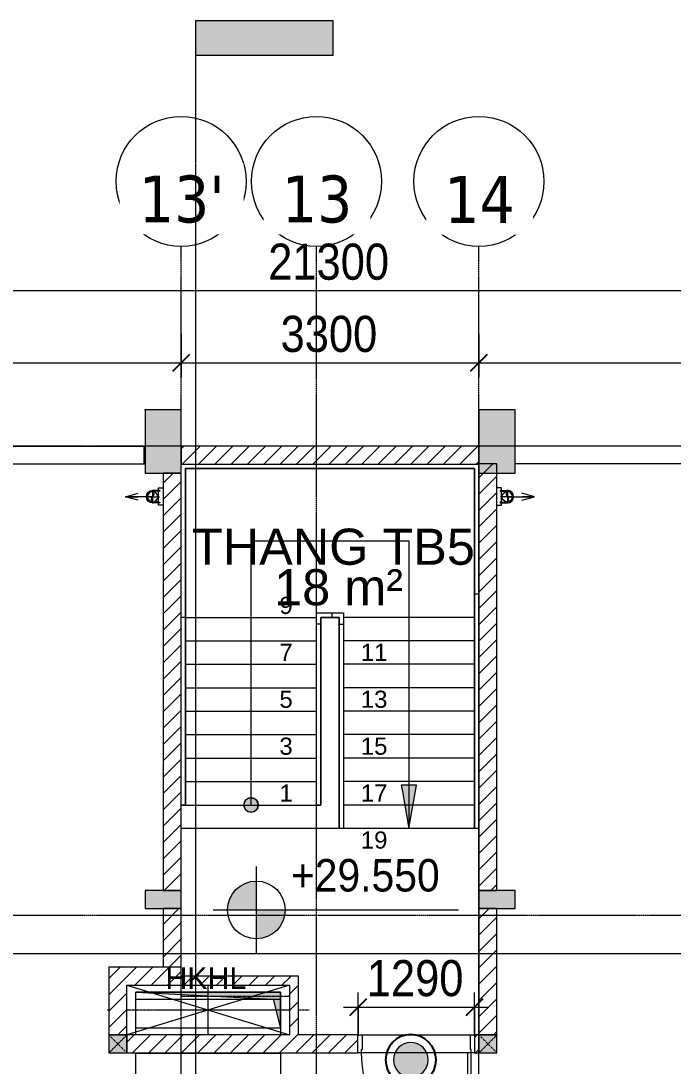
# Model space of a CAD drawing. Header units: millimetres. Extents: x 27447 to 251759, y -15958 to 82948.
# Drawn here: x 113178 to 120404, y 71366 to 82948 of the extents above; entities that cross this region are included whole.
import ezdxf

# ---------------------------------------------------------------- set-up
doc = ezdxf.new("R2010")
doc.units = ezdxf.units.MM
for name, pattern in [('Dash', [6, 3, -3]), ('Dash 1_8_', [6.35, 3.175, -3.175]), ('Dash Dot 3_16_', [7.9375, 4.7625, -1.5875, 0, -1.5875]), ('Grid Line', [22.225, 12.7, -3.175, 3.175, -3.175]), ('IMPORT-CENTER', [2000, 1250, -250, 250, -250]), ('IMPORT-CENTER _3_', [10.16, 6.35, -1.27, 1.27, -1.27])]:
    doc.linetypes.add(name, pattern=pattern)
for name, color, linetype, lineweight in [('0-1', 7, 'Continuous', 5), ('0-2', 250, 'Continuous', 9), ('A-ANNO-DIMS', 211, 'Continuous', 9), ('A-ANNO-DIMS-160', 211, 'Continuous', 9), ('A-ANNO-NOTE', 131, 'Continuous', 9), ('A-ANNO-NOTE-1', 131, 'Continuous', 25), ('A-AREA', 32, 'Dash 1_8_', 9), ('A-AREA-IDEN', 2, 'Continuous', 9), ('A-DETL-GENF-1', 1, 'Continuous', 9), ('A-DOOR-1', 1, 'Continuous', 9), ('A-DOOR-FRAM-1', 1, 'Continuous', 9), ('A-FLOR', 192, 'Continuous', 9), ('A-FLOR-1', 250, 'Continuous', 9), ('A-FLOR-HRAL', 11, 'Continuous', 9), ('A-WALL', 113, 'Continuous', 9), ('A-WALL-1', 113, 'Continuous', 18), ('A-WALL-PATT-1', 111, 'Continuous', 9), ('G-ANNO-DIMS', 111, 'Continuous', 9), ('G-ANNO-SYMB', 111, 'Continuous', 9), ('G-ANNO-SYMB-1', 111, 'Dash Dot 3_16_', 18), ('G-ANNO-TEXT-1', 7, 'Continuous', 9), ('G-IMPT', 8, 'Continuous', 9), ('G-IMPT-1', 8, 'IMPORT-CENTER', 9), ('G-IMPT-2', 8, 'IMPORT-CENTER _3_', 9), ('M-EQPM', 50, 'Continuous', 9), ('S-COLS', 52, 'Continuous', 9), ('S-COLS-1', 52, 'Continuous', 5), ('S-COLS-2', 7, 'Continuous', 18), ('S-COLS-4', 52, 'Continuous', 18), ('S-COLS-5', 52, 'Dash', 9), ('S-COLS-HDLN', 52, 'Dash', 9), ('S-GRID-1', 1, 'Grid Line', 9), ('S-GRID-IDEN', 1, 'Continuous', 9), ('S-STRS', 31, 'Continuous', 9), ('S-STRS-ANNO', 31, 'Continuous', 9)]:
    doc.layers.add(name, color=color, linetype=linetype, lineweight=lineweight)
doc.styles.add('Arial_1', font='arial_0.ttf', dxfattribs={"height": 190.496})
doc.styles.add('Arial_4', font='arial_0.ttf', dxfattribs={"width": 0.9, "height": 360})
doc.styles.add('Arial_6', font='arial_0.ttf', dxfattribs={"height": 240})
doc.styles.add('Arial_7', font='arial_0.ttf', dxfattribs={"height": 400})
doc.styles.add('Tahoma_B', font='tahomabd_0.ttf', dxfattribs={"height": 520})
doc.styles.add('UTM Avo', font='UTM Avo.ttf', dxfattribs={"width": 0.9, "height": 400})
doc.dimstyles.new('1_Dim_chi_tiet_2_5', dxfattribs={"dimscale": 304.8, "dimtxt": 399.720379, "dimasz": 0.629921, "dimexe": 0.524934, "dimexo": 0.0625, "dimgap": 0.052493, "dimtad": 1, "dimdec": 0, "dimrnd": 5, "dimzin": 0, "dimdsep": 46, "dimtxsty": 'UTM Avo', "dimblk1": 'OBLIQUE', "dimblk2": 'OBLIQUE', "dimsah": 1, "dimcen": 0.09, "dimdle": 0.524934, "dimazin": 0, "dimtfac": 1, "dimtdec": 4, "dimtix": 1, "dimtmove": 0, "dimatfit": 3, "dimfxl": 1.049869, "dimfxlon": 1, "dimtvp": 1, "dimtolj": 1, "dimtzin": 0, "dimarcsym": 2})
pattern_1 = [(45, (0, 0), (-90.50967, 90.50967), [])]

# ---------------------------------------------------------------- blocks, each defined once
blk = doc.blocks.new('NCV_TKTC_KET CAU_rvt-1-TKCS_MB TUM MÁI')
at = {"layer": 'S-COLS-1'}
for points in [[(114953, 77937), (114953, 78637), (114553, 78637), (114553, 77937)], [(118653, 77937), (118653, 78637), (118253, 78637), (118253, 77937)], [(114953, 73112), (114953, 73312), (114553, 73312), (114553, 73112)], [(118653, 73112), (118653, 73312), (118253, 73312), (118253, 73112)]]:
    blk.add_hatch(color=256, dxfattribs=at).paths.add_polyline_path(points)
at = {"layer": 'A-FLOR-1'}
for p, q in [((114553, 78237), (114543, 78237)), ((114953, 73999), (114953, 78037)), ((116703, 73999), (114953, 73999)), ((118202, 73999), (116753, 73999)), ((114152, 72462), (114152, 71512))]:
    blk.add_line(p, q, dxfattribs=at)
at = {"layer": 'S-COLS-2'}
for p, q in [((114953, 78637), (114553, 78637)), ((114553, 78637), (114553, 77937)), ((114953, 77937), (114953, 78637)), ((118653, 78637), (118253, 78637)), ((118253, 78637), (118253, 77937)), ((118653, 77937), (118653, 78637)), ((114553, 77937), (114953, 77937)), ((118253, 77937), (118653, 77937)), ((114553, 73312), (114553, 73112)), ((114953, 73312), (114553, 73312)), ((114953, 73112), (114953, 73312)), ((118253, 73312), (118253, 73112)), ((118653, 73312), (118253, 73312)), ((118653, 73112), (118653, 73312)), ((114553, 73112), (114953, 73112)), ((118253, 73112), (118653, 73112))]:
    blk.add_line(p, q, dxfattribs=at)
blk = doc.blocks.new('Top Rail Type - Top Rail_Internal_-947906-TKCS_MB TUM MÁI')
at = {"layer": 'A-FLOR-HRAL'}
for p, q in [((114953, 76339), (114953, 78037)), ((114953, 78037), (118252, 78037)), ((115003, 77987), (115003, 76339)), ((118202, 77987), (115003, 77987)), ((118202, 76599), (118202, 77987)), ((118252, 78037), (118252, 76599)), ((118202, 76599), (118252, 76599)), ((118202, 76339), (118202, 76599)), ((118252, 76599), (118252, 76339)), ((114953, 74259), (114953, 76339)), ((115003, 76339), (114953, 76339)), ((115003, 76339), (115003, 74259)), ((118202, 73999), (118202, 76339)), ((118252, 76339), (118252, 73999)), ((115003, 74259), (114953, 74259)), ((118252, 73999), (118202, 73999))]:
    blk.add_line(p, q, dxfattribs=at)
blk = doc.blocks.new('Top Rail Type - Top Rail_Internal_-V3-TKCS_MB TUM MÁI')
at = {"layer": 'A-FLOR-HRAL'}
for p, q in [((114953, 78037), (118252, 78037)), ((114953, 76339), (114953, 78037)), ((115003, 77987), (118202, 77987)), ((115003, 76339), (115003, 77987)), ((118202, 77987), (118202, 76599)), ((118252, 78037), (118252, 76599)), ((118202, 76599), (118202, 73999)), ((118252, 76599), (118252, 73999)), ((114953, 74259), (114953, 76339)), ((115003, 74259), (115003, 76339)), ((114953, 74259), (115003, 74259)), ((118252, 73999), (118202, 73999))]:
    blk.add_line(p, q, dxfattribs=at)
blk = doc.blocks.new('Top Rail Type - Top Rail_Internal_-947922-TKCS_MB TUM MÁI')
at = {"layer": 'A-FLOR-HRAL'}
for p, q in [((116452, 76264), (116452, 76389)), ((116452, 76389), (116577, 76389)), ((116502, 76339), (116502, 76264)), ((116577, 76339), (116502, 76339)), ((116577, 76389), (116628, 76389)), ((116628, 76339), (116577, 76339)), ((116628, 76339), (116628, 76389)), ((116628, 76389), (116753, 76389)), ((116703, 76339), (116628, 76339)), ((116703, 76264), (116703, 76339)), ((116753, 76389), (116753, 76264)), ((116452, 74259), (116452, 76264)), ((116502, 76264), (116452, 76264)), ((116502, 76264), (116502, 74259)), ((116703, 76264), (116753, 76264)), ((116703, 73999), (116703, 76264)), ((116753, 76264), (116753, 73999)), ((116502, 74259), (116452, 74259)), ((116753, 73999), (116703, 73999))]:
    blk.add_line(p, q, dxfattribs=at)
blk = doc.blocks.new('Top Rail Type - Top Rail_Internal_-V4-TKCS_MB TUM MÁI')
at = {"layer": 'A-FLOR-HRAL'}
for p, q in [((116452, 76389), (116628, 76389)), ((116452, 76264), (116452, 76389)), ((116502, 76339), (116628, 76339)), ((116502, 76264), (116502, 76339)), ((116628, 76389), (116753, 76389)), ((116628, 76339), (116703, 76339)), ((116703, 76339), (116703, 76264)), ((116753, 76389), (116753, 76264)), ((116452, 74259), (116452, 76264)), ((116502, 74259), (116502, 76264)), ((116703, 76264), (116703, 73999)), ((116753, 76264), (116753, 73999)), ((116452, 74259), (116502, 74259)), ((116753, 73999), (116703, 73999))]:
    blk.add_line(p, q, dxfattribs=at)
blk = doc.blocks.new('TKTC_XREF_260130_MB TUM MAI - TKTC_XREF_260130_MB TUM MAI_dwg_CUM U_DN100-4167675-TKCS_MB TUM MÁI')
at = {"layer": 'G-IMPT'}
blk.add_hatch(color=256, dxfattribs=at).paths.add_polyline_path([(61, 0), (59, -16), (53, -31), (43, -43), (30, -53), (16, -59), (0, -61), (0, -57), (15, -55), (28, -49), (40, -40), (49, -29), (55, -15), (57, 0), (55, 15), (49, 28), (40, 40), (28, 49), (15, 55), (0, 57), (0, 61), (16, 59), (30, 53), (43, 43), (53, 30), (59, 16)])
for p, q in [((-79, 67), (-79, 63)), ((-77, 67), (-77, 63)), ((-75, 67), (-75, 63)), ((-73, 69), (-73, 61)), ((-67, 68), (-72, 68)), ((-67, 62), (-72, 62)), ((-65, 69), (0, 69)), ((-79, -63), (-79, -67)), ((-77, -63), (-77, -67)), ((-75, -63), (-75, -67)), ((-73, -61), (-73, -69)), ((-67, -62), (-72, -62)), ((-67, -68), (-72, -68)), ((-65, -69), (0, -69))]:
    blk.add_line(p, q, dxfattribs=at)
at = {"layer": 'G-IMPT', "flags": 128}
for points in [[(-73, 68), (-78, 68), (-78, 62), (-73, 62)], [(-72, 59), (-67, 59), (-67, 71), (-72, 71)], [(-67, 71), (-67, 73), (-65, 73), (-65, 57), (-67, 57), (-67, 59)], [(-65, 61), (0, 61), (0, 57)], [(-73, -62), (-78, -62), (-78, -68), (-73, -68)], [(-72, -71), (-67, -71), (-67, -59), (-72, -59)], [(-67, -59), (-67, -57), (-65, -57), (-65, -73), (-67, -73), (-67, -71)], [(-65, -61), (0, -61), (0, -57)]]:
    blk.add_lwpolyline(points, dxfattribs=at)
at = {"layer": 'G-IMPT'}
for centre, radius, start, end in [((-78, 67), 0.96, 90, 180), ((-78, 63), 0.96, 180, 270), ((-71, 69), 1.56, 112.6199, 247.3801), ((-68, 65), 4.8, 143.1301, 216.8699), ((-71, 61), 1.56, 112.6199, 247.3801), ((0, 0), 69, 270, 90), ((0, 0), 61, 270, 90), ((0, 0), 57, 270, 90), ((-78, -63), 0.96, 90, 180), ((-78, -67), 0.96, 180, 270), ((-71, -61), 1.56, 112.6199, 247.3801), ((-68, -65), 4.8, 143.1301, 216.8699), ((-71, -69), 1.56, 112.6199, 247.3801)]:
    blk.add_arc(centre, radius, start, end, dxfattribs=at)
blk = doc.blocks.new('TKTC_XREF_260130_MB TUM MAI - TKTC_XREF_260130_MB TUM MAI_dwg_$cc-4167671-TKCS_MB TUM MÁI')
at = {"layer": 'G-IMPT'}
blk.add_circle((0, 0), 0.5, dxfattribs=at)
for centre, radius, start, end in [((0, 0), 0.5, 90, 270), ((0.19, 0.25), 0.313, 126.8699, 233.1301), ((-0.19, -0.25), 0.313, 306.8699, 53.1301)]:
    blk.add_arc(centre, radius, start, end, dxfattribs=at)
at = {"layer": 'G-IMPT-2'}
for p, q in [((-0.67, 0), (0.67, 0)), ((0, -0.67), (0, 0.67))]:
    blk.add_line(p, q, dxfattribs=at)
blk = doc.blocks.new('TKTC_XREF_260130_MB TUM MAI - TKTC_XREF_260130_MB TUM MAI_dwg_AR-4167677-TKCS_MB TUM MÁI')
at = {"layer": 'G-IMPT'}
blk.add_line((97, 0), (-97, 0), dxfattribs=at)
at = {"layer": 'G-IMPT', "flags": 128}
blk.add_lwpolyline([(-97, 52), (97, 0), (-97, -52)], dxfattribs=at)
blk = doc.blocks.new('TKTC_XREF_260130_MB TUM MAI - TKTC_XREF_260130_MB TUM MAI_dwg_CUM U_DN100-4167673-TKCS_MB TUM MÁI')
at = {"layer": 'G-IMPT'}
blk.add_hatch(color=256, dxfattribs=at).paths.add_polyline_path([(0, 61), (0, 57), (15, 55), (28, 49), (40, 40), (49, 28), (55, 15), (57, 0), (55, -15), (49, -29), (40, -40), (28, -49), (15, -55), (0, -57), (0, -61), (16, -59), (30, -53), (43, -43), (53, -31), (59, -16), (61, 0), (59, 16), (53, 30), (43, 43), (30, 53), (16, 59)])
for p, q in [((-79, 67), (-79, 63)), ((-77, 67), (-77, 63)), ((-75, 67), (-75, 63)), ((-73, 69), (-73, 61)), ((-67, 68), (-72, 68)), ((-67, 62), (-72, 62)), ((-65, 69), (0, 69)), ((-79, -63), (-79, -67)), ((-77, -63), (-77, -67)), ((-75, -63), (-75, -67)), ((-73, -61), (-73, -69)), ((-67, -62), (-72, -62)), ((-67, -68), (-72, -68)), ((-65, -69), (0, -69))]:
    blk.add_line(p, q, dxfattribs=at)
at = {"layer": 'G-IMPT', "flags": 128}
for points in [[(-73, 68), (-78, 68), (-78, 62), (-73, 62)], [(-72, 59), (-67, 59), (-67, 71), (-72, 71)], [(-67, 71), (-67, 73), (-65, 73), (-65, 57), (-67, 57), (-67, 59)], [(-65, 61), (0, 61), (0, 57)], [(-73, -62), (-78, -62), (-78, -68), (-73, -68)], [(-72, -71), (-67, -71), (-67, -59), (-72, -59)], [(-67, -59), (-67, -57), (-65, -57), (-65, -73), (-67, -73), (-67, -71)], [(-65, -61), (0, -61), (0, -57)]]:
    blk.add_lwpolyline(points, dxfattribs=at)
at = {"layer": 'G-IMPT'}
for centre, radius, start, end in [((-78, 67), 0.96, 90, 180), ((-78, 63), 0.96, 180, 270), ((-71, 69), 1.56, 112.6199, 247.3801), ((-68, 65), 4.8, 143.1301, 216.8699), ((-71, 61), 1.56, 112.6199, 247.3801), ((0, 0), 69, 270, 90), ((0, 0), 61, 270, 90), ((0, 0), 57, 270, 90), ((-78, -63), 0.96, 90, 180), ((-78, -67), 0.96, 180, 270), ((-71, -61), 1.56, 112.6199, 247.3801), ((-68, -65), 4.8, 143.1301, 216.8699), ((-71, -69), 1.56, 112.6199, 247.3801)]:
    blk.add_arc(centre, radius, start, end, dxfattribs=at)
blk = doc.blocks.new('TKTC_XREF_260130_MB TUM MAI - TKTC_XREF_260130_MB TUM MAI_dwg_$cc-4167678-TKCS_MB TUM MÁI')
at = {"layer": 'G-IMPT'}
blk.add_circle((0, 0), 0.5, dxfattribs=at)
for centre, radius, start, end in [((0, 0), 0.5, 90, 270), ((0.19, 0.25), 0.313, 126.8699, 233.1301), ((-0.19, -0.25), 0.313, 306.8699, 53.1301)]:
    blk.add_arc(centre, radius, start, end, dxfattribs=at)
at = {"layer": 'G-IMPT-2'}
for p, q in [((-0.67, 0), (0.67, 0)), ((0, -0.67), (0, 0.67))]:
    blk.add_line(p, q, dxfattribs=at)
blk = doc.blocks.new('TKTC_XREF_260130_MB TUM MAI - TKTC_XREF_260130_MB TUM MAI_dwg_AR-4167679-TKCS_MB TUM MÁI')
at = {"layer": 'G-IMPT'}
blk.add_line((97, 0), (-97, 0), dxfattribs=at)
at = {"layer": 'G-IMPT', "flags": 128}
blk.add_lwpolyline([(-97, 52), (97, 0), (-97, -52)], dxfattribs=at)
blk = doc.blocks.new('TKTC_XREF_260130_MB TUM MAI - TKTC_XREF_260130_MB TUM MAI_dwg_$H1600x400-4167682-TKCS_MB TUM MÁI')
at = {"layer": 'G-IMPT'}
blk.add_hatch(color=256, dxfattribs=at).paths.add_polyline_path([(-800, -200), (-800, 200), (800, 200), (-720, 120)])
for p, q in [((-800, -200), (-800, 200)), ((-800, 200), (800, 200)), ((-720, 120), (-800, -200)), ((800, 200), (-720, 120))]:
    blk.add_line(p, q, dxfattribs=at)
at = {"layer": 'G-IMPT', "flags": 128}
blk.add_lwpolyline([(-800, -200), (800, -200), (800, 200), (-800, 200)], close=True, dxfattribs=at)
at = {"layer": 'G-IMPT-2'}
for p, q in [((0, -275), (0, 275)), ((-1120, 0), (-1000, 0)), ((-900, 0), (900, 0)), ((1100, 0), (1120, 0))]:
    blk.add_line(p, q, dxfattribs=at)
blk = doc.blocks.new('TKTC_XREF_260130_MB TUM MAI - TKTC_XREF_260130_MB TUM MAI_dwg_A$Ced4233ca-4167688-TKCS_MB TUM MÁI')
at = {"extrusion": (0, 0, -1), "zscale": -1}
blk.add_blockref('TKTC_XREF_260130_MB TUM MAI - TKTC_XREF_260130_MB TUM MAI_dwg_$H1600x400-4167682-TKCS_MB TUM MÁI', (12000, 54753), dxfattribs=at)
blk = doc.blocks.new('TKTC_XREF_260130_MB TUM MAI - TKTC_XREF_260130_MB TUM MAI_dwg-4167669-TKCS_MB TUM MÁI')
at = {"layer": 'G-IMPT'}
for p, q in [((-88199, -782531), (-88599, -782531)), ((-84499, -782531), (-84899, -782531)), ((-88599, -782934), (-88609, -782934))]:
    blk.add_line(p, q, dxfattribs=at)
at = {"layer": 'G-IMPT', "flags": 128}
for points in [[(-88399, -783585), (-88449, -783585), (-88449, -783395), (-88399, -783395)], [(-84699, -783585), (-84649, -783585), (-84649, -783395), (-84699, -783395)]]:
    blk.add_lwpolyline(points, dxfattribs=at)
at = {"layer": 'G-IMPT-1'}
for p, q in [((-88514, -783492), (-88815, -783492)), ((-84584, -783492), (-84283, -783492))]:
    blk.add_line(p, q, dxfattribs=at)
for name, p, xscale, yscale, zscale, rotation in [('TKTC_XREF_260130_MB TUM MAI - TKTC_XREF_260130_MB TUM MAI_dwg_AR-4167677-TKCS_MB TUM MÁI', (-88745, -783492), 0.7206551409326495, 0.7206551409326495, 0.7206551409326495, 179.996211913896), ('TKTC_XREF_260130_MB TUM MAI - TKTC_XREF_260130_MB TUM MAI_dwg_CUM U_DN100-4167673-TKCS_MB TUM MÁI', (-84584, -783492), 0.9975000000000006, 0.9975000000000006, 0.9975000000000006, 0.000991338195008684), ('TKTC_XREF_260130_MB TUM MAI - TKTC_XREF_260130_MB TUM MAI_dwg_$cc-4167678-TKCS_MB TUM MÁI', (-84584, -783492), 113.7150000000073, 113.7150000000073, 113.7150000000073, 179.9990086636432)]:
    blk.add_blockref(name, p, dxfattribs=dict(xscale=xscale, yscale=yscale, zscale=zscale, rotation=rotation))
at = {"extrusion": (0, 0, -1)}
for name, p, xscale, yscale, zscale, rotation in [('TKTC_XREF_260130_MB TUM MAI - TKTC_XREF_260130_MB TUM MAI_dwg_$cc-4167671-TKCS_MB TUM MÁI', (88514, -783492), 113.7150000000073, 113.7150000000073, -113.7150000000073, 179.9990086636432), ('TKTC_XREF_260130_MB TUM MAI - TKTC_XREF_260130_MB TUM MAI_dwg_CUM U_DN100-4167675-TKCS_MB TUM MÁI', (88514, -783492), 0.9975000000000006, 0.9975000000000006, -0.9975000000000006, 0.000991338195008684), ('TKTC_XREF_260130_MB TUM MAI - TKTC_XREF_260130_MB TUM MAI_dwg_AR-4167679-TKCS_MB TUM MÁI', (84353, -783492), 0.7206551409326495, 0.7206551409326495, -0.7206551409326495, 179.996211913896)]:
    blk.add_blockref(name, p, dxfattribs=dict(at, xscale=xscale, yscale=yscale, zscale=zscale, rotation=rotation))
blk.add_blockref('TKTC_XREF_260130_MB TUM MAI - TKTC_XREF_260130_MB TUM MAI_dwg_A$Ced4233ca-4167688-TKCS_MB TUM MÁI', (-75899, -843934))
blk = doc.blocks.new('TKTC_XREF_260130_MB TUM MAI - TKTC_XREF_251221_MB TUM MAI-2041484-TKCS_MB TUM MÁI')
blk.add_blockref('TKTC_XREF_260130_MB TUM MAI - TKTC_XREF_260130_MB TUM MAI_dwg-4167669-TKCS_MB TUM MÁI', (169499, 843934))
blk = doc.blocks.new('FD_01 - FD_01-1200x2200mm-1787918-TKCS_MB TUM MÁI')
at = {"layer": 'A-DETL-GENF-1'}
for p, q in [((610, -100), (570, -100)), ((570, -100), (570, -1320)), ((610, -1320), (610, -100)), ((570, -1320), (610, -1320))]:
    blk.add_line(p, q, dxfattribs=at)
blk.add_arc((610, -100), 1220, 180, 268.1211, dxfattribs=at)
at = {"layer": 'A-DOOR-FRAM-1'}
for p, q in [((-645, 100), (-600, 100)), ((-600, 100), (-600, -60)), ((600, 100), (645, 100)), ((600, -60), (600, 100)), ((-610, -100), (-645, -100)), ((-600, -60), (-610, -60)), ((-610, -60), (-610, -100)), ((610, -60), (600, -60)), ((610, -100), (610, -60)), ((645, -100), (610, -100))]:
    blk.add_line(p, q, dxfattribs=at)
blk = doc.blocks.new('G1_SOF - BO TRU - 200x200-V12-TKCS_MB TUM MÁI')
at = {"layer": 'S-COLS-HDLN'}
for p, q in [((-100, -100), (100, 100)), ((100, -100), (-100, 100))]:
    blk.add_line(p, q, dxfattribs=at)
blk = doc.blocks.new('TKTC_QUAT HUT KHOI_260130 - TKTC_QUAT HUT KHOI_260130_dwg-4168555-TKCS_MB TUM MÁI')
at = {"layer": 'G-IMPT'}
blk.add_line((114552, 78239), (114542, 78239), dxfattribs=at)
at = {"layer": 'G-IMPT', "flags": 128}
for points in [[(114952, 78640), (114952, 78642), (114552, 78642), (114552, 78640)], [(118652, 78640), (118652, 78642), (118252, 78642), (118252, 78640)], [(114452, 71715), (114452, 72112), (116052, 72112), (116052, 71715)], [(116052, 71512), (116052, 70392), (114452, 70392), (114452, 71512), (114452, 71515)], [(116052, 71515), (116052, 71512), (114452, 71512), (116052, 71512)]]:
    blk.add_lwpolyline(points, dxfattribs=at)
blk = doc.blocks.new('TKTC_QUAT HUT KHOI_260130 - TKTC_QUAT HUT KHOI_260130-2046036-TKCS_MB TUM MÁI')
blk.add_blockref('TKTC_QUAT HUT KHOI_260130 - TKTC_QUAT HUT KHOI_260130_dwg-4168555-TKCS_MB TUM MÁI', (-33652, -17239))
blk = doc.blocks.new('TKTC_BON NUOC MAI_260130 - TKTC_BON NUOC MAI_260130_dwg-3426650-TKCS_MB TUM MÁI')
at = {"layer": 'G-IMPT'}
blk.add_line((-88599, -782934), (-88609, -782934), dxfattribs=at)
at = {"layer": 'G-IMPT', "flags": 128}
for points in [[(-88199, -782534), (-88199, -782531), (-88599, -782531), (-88599, -782534)], [(-84499, -782534), (-84499, -782531), (-84899, -782531), (-84899, -782534)]]:
    blk.add_lwpolyline(points, dxfattribs=at)
blk = doc.blocks.new('TKTC_BON NUOC MAI_260130 - TKTC_BON NUOC MAI_260130-2047084-TKCS_MB TUM MÁI')
blk.add_blockref('TKTC_BON NUOC MAI_260130 - TKTC_BON NUOC MAI_260130_dwg-3426650-TKCS_MB TUM MÁI', (169499, 843934))
blk = doc.blocks.new('Grid - M_Grid Head - Circle-353313-TKCS_MB TUM MÁI')
at = {"layer": 'S-GRID-IDEN'}
blk.add_circle((0, 0), 4.5, dxfattribs=at)
blk = doc.blocks.new('Section - 3_32_ x 3_8_-4701953-TKCS_MB TUM MÁI')
at = {"layer": 'G-ANNO-SYMB'}
blk.add_hatch(color=256, dxfattribs=at).paths.add_polyline_path([(0, 9.525), (0, 0), (-2.38125, 0), (-2.38125, 9.525)])
for p, q in [((0, 9.525), (-2.38125, 9.525)), ((-2.38125, 9.525), (-2.38125, 0)), ((0, 0), (0, 9.525)), ((-2.38125, 0), (0, 0))]:
    blk.add_line(p, q, dxfattribs=at)
blk = doc.blocks.new('DIMBLOCK32-TKCS_MB TUM MÁI')
at = {"layer": 'A-ANNO-DIMS-160'}
for p, q in [((105953, 80280), (105953, 79800)), ((105953, 79960), (105953, 80280)), ((127253, 80280), (127253, 79800)), ((127253, 79960), (127253, 80280)), ((105793, 79960), (127413, 79960))]:
    blk.add_line(p, q, dxfattribs=at)
at = {"layer": 'A-ANNO-DIMS-160', "lineweight": 25}
for p, q in [((105953, 79960), (106049, 80056)), ((127253, 79960), (127349, 80056)), ((105953, 79960), (105857, 79864)), ((127253, 79960), (127157, 79864))]:
    blk.add_line(p, q, dxfattribs=at)
at = {"layer": 'A-ANNO-DIMS-160', "color": 0, "insert": (115918, 80480), "char_height": 400, "width": 1643.29, "attachment_point": 1, "line_spacing_factor": 1.110334, "style": 'UTM Avo'}
blk.add_mtext('21300', dxfattribs=at)
blk = doc.blocks.new('_Oblique')
at = {"color": 0, "linetype": 'ByBlock', "lineweight": -2}
blk.add_line((-0.5, -0.5), (0.5, 0.5), dxfattribs=at)
blk = doc.blocks.new('DIMBLOCK33-TKCS_MB TUM MÁI')
at = {"layer": 'A-ANNO-DIMS-160'}
for p, q in [((105953, 79480), (105953, 79000)), ((105953, 79160), (105953, 79480)), ((114953, 79480), (114953, 79000)), ((114953, 79160), (114953, 79480)), ((105793, 79160), (114953, 79160))]:
    blk.add_line(p, q, dxfattribs=at)
at = {"layer": 'A-ANNO-DIMS-160', "lineweight": 25}
for p, q in [((105953, 79160), (106049, 79256)), ((114953, 79160), (115049, 79256)), ((105953, 79160), (105857, 79064)), ((114953, 79160), (114857, 79064))]:
    blk.add_line(p, q, dxfattribs=at)
at = {"layer": 'A-ANNO-DIMS-160', "color": 0, "insert": (109905, 79680), "char_height": 400, "width": 1314.64, "attachment_point": 1, "line_spacing_factor": 1.110334, "style": 'UTM Avo'}
blk.add_mtext('9000', dxfattribs=at)
blk = doc.blocks.new('DIMBLOCK34-TKCS_MB TUM MÁI')
at = {"layer": 'A-ANNO-DIMS-160'}
for p, q in [((114953, 79480), (114953, 79000)), ((114953, 79160), (114953, 79480)), ((118253, 79480), (118253, 79000)), ((118253, 79160), (118253, 79480)), ((114953, 79160), (118253, 79160))]:
    blk.add_line(p, q, dxfattribs=at)
at = {"layer": 'A-ANNO-DIMS-160', "lineweight": 25}
for p, q in [((114953, 79160), (115049, 79256)), ((118253, 79160), (118349, 79256)), ((114953, 79160), (114857, 79064)), ((118253, 79160), (118157, 79064))]:
    blk.add_line(p, q, dxfattribs=at)
at = {"layer": 'A-ANNO-DIMS-160', "color": 0, "insert": (116055, 79680), "char_height": 400, "width": 1314.64, "attachment_point": 1, "line_spacing_factor": 1.110334, "style": 'UTM Avo'}
blk.add_mtext('3300', dxfattribs=at)
blk = doc.blocks.new('DIMBLOCK35-TKCS_MB TUM MÁI')
at = {"layer": 'A-ANNO-DIMS-160'}
for p, q in [((118253, 79480), (118253, 79000)), ((118253, 79160), (118253, 79480)), ((127253, 79480), (127253, 79000)), ((127253, 79160), (127253, 79480)), ((118253, 79160), (127413, 79160))]:
    blk.add_line(p, q, dxfattribs=at)
at = {"layer": 'A-ANNO-DIMS-160', "lineweight": 25}
for p, q in [((118253, 79160), (118349, 79256)), ((127253, 79160), (127349, 79256)), ((118253, 79160), (118157, 79064)), ((127253, 79160), (127157, 79064))]:
    blk.add_line(p, q, dxfattribs=at)
at = {"layer": 'A-ANNO-DIMS-160', "color": 0, "insert": (122205, 79680), "char_height": 400, "width": 1314.64, "attachment_point": 1, "line_spacing_factor": 1.110334, "style": 'UTM Avo'}
blk.add_mtext('9000', dxfattribs=at)
blk = doc.blocks.new('Spot Elevations - M_Spot Elevation - Target Filled-350595-TKCS_MB TUM MÁI')
at = {"layer": 'G-ANNO-DIMS'}
h = blk.add_hatch(color=256, dxfattribs=at)
edge = h.paths.add_edge_path()
edge.add_line((0, 0), (-2, 0))
edge.add_arc((0, 0), 2, 90, 180, ccw=False)
edge.add_line((0, 2), (0, 0))
h = blk.add_hatch(color=256, dxfattribs=at)
edge = h.paths.add_edge_path()
edge.add_line((0, 0), (2, 0))
edge.add_arc((0, 0), 2, 270, 360, ccw=False)
edge.add_line((0, -2), (0, 0))
for p, q in [((0, -3), (0, 3)), ((-3, 0), (14, 0))]:
    blk.add_line(p, q, dxfattribs=at)
blk.add_circle((0, 0), 2, dxfattribs=at)
blk = doc.blocks.new('HDNDCT_GHI CHÚ CỬA CHỐNG CHÁY EI60 - HDNDCT_GHI CHÚ CỬA CHỐNG CHÁY EI60-1614697-TKCS_MB TUM MÁI')
at = {"layer": 'A-ANNO-NOTE'}
h = blk.add_hatch(color=256, dxfattribs=at)
edge = h.paths.add_edge_path()
edge.add_arc((0, 0), 1.2, 0, 180)
edge.add_arc((0, 0), 1.2, 180, 360)
for radius, start, end in [(1.75, 360, 180), (1.2, 360, 180), (1.2, 180, 360)]:
    blk.add_arc((0, 0), radius, start, end, dxfattribs=at)
at = {"layer": 'A-ANNO-NOTE-1'}
for start, end in [(360, 180), (180, 360)]:
    blk.add_arc((0, 0), 1.75, start, end, dxfattribs=at)
blk = doc.blocks.new('DIMBLOCK83-TKCS_MB TUM MÁI')
at = {"layer": 'A-ANNO-DIMS-160'}
for p, q in [((116913, 71701), (116913, 72181)), ((118203, 71701), (118203, 72181)), ((116753, 72021), (118363, 72021)), ((116913, 72021), (116913, 71701)), ((118203, 72021), (118203, 71701))]:
    blk.add_line(p, q, dxfattribs=at)
at = {"layer": 'A-ANNO-DIMS-160', "lineweight": 25}
for p, q in [((116913, 72021), (117009, 72117)), ((118203, 72021), (118299, 72117)), ((116913, 72021), (116817, 71925)), ((118203, 72021), (118107, 71925))]:
    blk.add_line(p, q, dxfattribs=at)
at = {"layer": 'A-ANNO-DIMS-160', "color": 0, "insert": (117010, 72541), "char_height": 400, "width": 1314.64, "attachment_point": 1, "line_spacing_factor": 1.110334, "style": 'UTM Avo'}
blk.add_mtext('1290', dxfattribs=at)

msp = doc.modelspace()

# ---------------------------------------------------------------- hatches: boundary and pattern name
at = {"layer": 'A-WALL-PATT-1'}
h = msp.add_hatch(dxfattribs=at)
h.set_pattern_fill('FP_1', color=256, style=0, pattern_type=2)
h.set_pattern_definition(pattern_1)
h.paths.add_polyline_path([(118252.6, 78036.9), (118252.6, 78236.9), (114952.6, 78236.9), (114952.6, 78036.9), (115760.7, 78036.9)])
h = msp.add_hatch(dxfattribs=at)
h.set_pattern_fill('FP_1', color=256, style=0, pattern_type=2)
h.set_pattern_definition(pattern_1)
h.paths.add_polyline_path([(118452.6, 73311.9), (118452.6, 78039), (118252.6, 78039), (118252.6, 73311.9)])
h = msp.add_hatch(dxfattribs=at)
h.set_pattern_fill('FP_1', color=256, style=0, pattern_type=2)
h.set_pattern_definition(pattern_1)
h.paths.add_polyline_path([(114952.6, 73311.9), (114952.6, 77936.9), (114752.6, 77936.9), (114752.6, 73311.9)])
h = msp.add_hatch(dxfattribs=at)
h.set_pattern_fill('FP_1', color=256, style=0, pattern_type=2)
h.set_pattern_definition(pattern_1)
h.paths.add_polyline_path([(114952.6, 72461.9), (114952.6, 73111.9), (114752.6, 73111.9), (114752.6, 72461.9)])
h = msp.add_hatch(dxfattribs=at)
h.set_pattern_fill('FP_1', color=256, style=0, pattern_type=2)
h.set_pattern_definition(pattern_1)
h.paths.add_polyline_path([(118452.6, 71711.9), (118452.6, 73111.9), (118252.6, 73111.9), (118252.6, 71711.9)])
h = msp.add_hatch(dxfattribs=at)
h.set_pattern_fill('FP_1', color=256, style=0, pattern_type=2)
h.set_pattern_definition(pattern_1)
h.paths.add_polyline_path([(114952.6, 72261.9), (114952.6, 72461.9), (114152.6, 72461.9), (114152.6, 72261.9), (114352.6, 72261.9)])
h = msp.add_hatch(dxfattribs=at)
h.set_pattern_fill('FP_1', color=256, style=0, pattern_type=2)
h.set_pattern_definition(pattern_1)
h.paths.add_polyline_path([(116152.6, 72261.9), (116152.6, 72361.9), (114952.6, 72361.9), (114952.6, 72261.9), (115760.7, 72261.9)])
h = msp.add_hatch(dxfattribs=at)
h.set_pattern_fill('FP_1', color=256, style=0, pattern_type=2)
h.set_pattern_definition(pattern_1)
h.paths.add_polyline_path([(116252.6, 71711.9), (116252.6, 72361.9), (116152.6, 72361.9), (116152.6, 71711.9)])
h = msp.add_hatch(dxfattribs=at)
h.set_pattern_fill('FP_1', color=256, style=0, pattern_type=2)
h.set_pattern_definition(pattern_1)
h.paths.add_polyline_path([(114352.6, 71711.9), (114352.6, 72261.9), (114152.6, 72261.9), (114152.6, 71711.9)])
h = msp.add_hatch(dxfattribs=at)
h.set_pattern_fill('FP_1', color=256, style=0, pattern_type=2)
h.set_pattern_definition(pattern_1)
h.paths.add_polyline_path([(118252.6, 71511.9), (118252.6, 71711.9), (118202.6, 71711.9), (118202.6, 71511.9)])
h.paths.add_polyline_path([(115760.7, 71511.9), (116912.6, 71511.9), (116912.6, 71711.9), (114352.6, 71711.9), (114352.6, 71511.9)])
at = {"layer": 'S-COLS-1'}
for points in [[(114352.6, 71511.9), (114352.6, 71711.9), (114152.6, 71711.9), (114152.6, 71511.9)], [(118452.6, 71511.9), (118452.6, 71711.9), (118252.6, 71711.9), (118252.6, 71511.9)]]:
    msp.add_hatch(color=256, dxfattribs=at).paths.add_polyline_path(points)
at = {"layer": 'S-STRS-ANNO'}
for points in [[(117477.2, 73999), (117561.8, 74479), (117392.5, 74479), (117404.7, 74410.1)], [(115727.6, 74179), (115770.8, 74191.7), (115800.3, 74225.8), (115806.8, 74270.4), (115788, 74311.4), (115750.1, 74335.7), (115705, 74335.7), (115667.1, 74311.4), (115648.4, 74270.4), (115654.8, 74225.8), (115684.3, 74191.7)]]:
    msp.add_hatch(color=256, dxfattribs=at).paths.add_polyline_path(points)
h = msp.add_hatch(color=256, dxfattribs=at)
edge = h.paths.add_edge_path()
edge.add_arc((115727.6, 74259), 80, 0, 360)

# ---------------------------------------------------------------- linework, layer by layer
at = {"layer": '0-2'}
for p, q in [((116152.6, 72261.9), (114352.6, 71711.9)), ((114352.6, 72261.9), (116152.6, 71711.9))]:
    msp.add_line(p, q, dxfattribs=at)
at = {"layer": 'A-AREA'}
for p, q in [((114952.6, 72136.9), (114952.6, 72261.9)), ((116152.6, 72136.9), (114952.6, 72136.9))]:
    msp.add_line(p, q, dxfattribs=at)
at = {"layer": 'A-FLOR'}
msp.add_line((114552.6, 78036.9), (114542.6, 78036.9), dxfattribs=at)
at = {"layer": 'A-WALL'}
for p, q in [((110552.5, 78236.9), (114542.6, 78236.9)), ((114542.6, 78036.9), (114542.6, 78236.9)), ((118652.6, 78239), (122542.6, 78239)), ((114542.6, 78036.9), (110552.5, 78036.9)), ((122542.6, 78039), (118652.6, 78039)), ((114152.6, 71711.9), (114352.6, 71711.9)), ((114352.6, 71711.9), (114352.6, 71511.9)), ((116957.6, 71711.9), (118157.6, 71711.9)), ((118252.6, 71511.9), (118252.6, 71711.9)), ((118252.6, 71711.9), (118452.6, 71711.9)), ((118167.6, 71511.9), (116947.6, 71511.9))]:
    msp.add_line(p, q, dxfattribs=at)
at = {"layer": 'A-WALL-1'}
for p, q in [((118252.6, 78236.9), (114952.6, 78236.9)), ((114952.6, 78236.9), (114952.6, 78036.9)), ((118252.6, 78036.9), (118252.6, 78236.9)), ((114952.6, 78036.9), (118252.6, 78036.9)), ((118252.6, 78039), (118252.6, 73311.9)), ((118452.6, 78039), (118252.6, 78039)), ((118452.6, 73311.9), (118452.6, 78039)), ((114952.6, 77936.9), (114752.6, 77936.9)), ((114752.6, 77936.9), (114752.6, 73311.9)), ((114952.6, 73311.9), (114952.6, 77936.9)), ((114752.6, 73311.9), (114952.6, 73311.9)), ((118252.6, 73311.9), (118452.6, 73311.9)), ((114952.6, 73111.9), (114752.6, 73111.9)), ((114752.6, 73111.9), (114752.6, 72461.9)), ((114952.6, 72361.9), (114952.6, 73111.9)), ((118252.6, 73111.9), (118252.6, 71711.9)), ((118452.6, 73111.9), (118252.6, 73111.9)), ((118452.6, 71711.9), (118452.6, 73111.9)), ((114952.6, 72461.9), (114152.6, 72461.9)), ((114152.6, 72461.9), (114152.6, 71711.9)), ((116252.6, 72361.9), (114952.6, 72361.9)), ((116252.6, 71711.9), (116252.6, 72361.9)), ((114352.6, 72261.9), (116152.6, 72261.9)), ((114352.6, 71711.9), (114352.6, 72261.9)), ((116152.6, 72261.9), (116152.6, 71711.9)), ((116152.6, 71711.9), (114352.6, 71711.9)), ((116912.6, 71711.9), (116252.6, 71711.9)), ((116912.6, 71511.9), (116912.6, 71711.9)), ((118252.6, 71711.9), (118202.6, 71711.9)), ((118202.6, 71711.9), (118202.6, 71511.9)), ((114352.6, 71511.9), (116912.6, 71511.9)), ((118202.6, 71511.9), (118252.6, 71511.9))]:
    msp.add_line(p, q, dxfattribs=at)
at = {"layer": 'G-ANNO-SYMB-1'}
msp.add_line((27827.8, 72614.1), (133630.6, 72614.1), dxfattribs=at)
at = {"layer": 'S-COLS'}
for p, q in [((114352.6, 71711.9), (114152.6, 71711.9)), ((114352.6, 71511.9), (114352.6, 71711.9)), ((118252.6, 71711.9), (118252.6, 71511.9)), ((118452.6, 71711.9), (118252.6, 71711.9))]:
    msp.add_line(p, q, dxfattribs=at)
at = {"layer": 'S-COLS-4'}
for p, q in [((114152.6, 71711.9), (114152.6, 71511.9)), ((118452.6, 71511.9), (118452.6, 71711.9)), ((114152.6, 71511.9), (114352.6, 71511.9)), ((118252.6, 71511.9), (118452.6, 71511.9))]:
    msp.add_line(p, q, dxfattribs=at)
at = {"layer": 'S-GRID-1'}
for p, q in [((114952.6, 76449.5), (114952.6, 80449.5)), ((116452.6, 76449.5), (116452.6, 80449.5)), ((118252.6, 76449.5), (118252.6, 80449.5)), ((128131.3, 78236.9), (34592.6, 78236.9)), ((114952.6, 19295.8), (114952.6, 76449.5)), ((116452.6, 19295.8), (116452.6, 76449.5)), ((118252.6, 19295.8), (118252.6, 76449.5)), ((128131.3, 73036.9), (34592.6, 73036.9))]:
    msp.add_line(p, q, dxfattribs=at)
at = {"layer": 'S-STRS'}
for p, q in [((118252.2, 76339), (118252.2, 78036.9)), ((115003, 76339), (116452.2, 76339)), ((116502.6, 76339), (116702.2, 76339)), ((116502.6, 76079), (116502.6, 76339)), ((116702.2, 76339), (116702.2, 76079)), ((118201.8, 76339), (116752.6, 76339)), ((118252.2, 76339), (118252.2, 76079)), ((115003, 76079), (116452.2, 76079)), ((116502.6, 75819), (116502.6, 76079)), ((116702.2, 76079), (116702.2, 75819)), ((118201.8, 76079), (116752.6, 76079)), ((118252.2, 76079), (118252.2, 75819)), ((115003, 75819), (116452.2, 75819)), ((116502.6, 75559), (116502.6, 75819)), ((116702.2, 75819), (116702.2, 75559)), ((118201.8, 75819), (116752.6, 75819)), ((118252.2, 75819), (118252.2, 75559)), ((115003, 75559), (116452.2, 75559)), ((116502.6, 75299), (116502.6, 75559)), ((116702.2, 75559), (116702.2, 75299)), ((118201.8, 75559), (116752.6, 75559)), ((118252.2, 75559), (118252.2, 75299)), ((115003, 75299), (116452.2, 75299)), ((116502.6, 75039), (116502.6, 75299)), ((116702.2, 75299), (116702.2, 75039)), ((118201.8, 75299), (116752.6, 75299)), ((118252.2, 75299), (118252.2, 75039)), ((115003, 75039), (116452.2, 75039)), ((116502.6, 74779), (116502.6, 75039)), ((116702.2, 75039), (116702.2, 74779)), ((118201.8, 75039), (116752.6, 75039)), ((118252.2, 75039), (118252.2, 74779)), ((115003, 74779), (116452.2, 74779)), ((116502.6, 74519), (116502.6, 74779)), ((116702.2, 74779), (116702.2, 74519)), ((118201.8, 74779), (116752.6, 74779)), ((118252.2, 74779), (118252.2, 74519)), ((115003, 74519), (116452.2, 74519)), ((116502.6, 74259), (116502.6, 74519)), ((116702.2, 74519), (116702.2, 74259)), ((118201.8, 74519), (116752.6, 74519)), ((118252.2, 74519), (118252.2, 74259)), ((115003, 74259), (116452.2, 74259)), ((116702.2, 74259), (116702.2, 73999)), ((118201.8, 74259), (116752.6, 74259)), ((118252.2, 74259), (118252.2, 73999)), ((118201.8, 73999), (116752.6, 73999))]:
    msp.add_line(p, q, dxfattribs=at)
at = {"layer": 'S-STRS-ANNO'}
for p, q in [((115727.6, 77188), (117477.2, 77188)), ((115727.6, 76339), (115727.6, 77188)), ((117477.2, 77188), (117477.2, 76339)), ((115727.6, 76079), (115727.6, 76339)), ((117477.2, 76339), (117477.2, 76079)), ((115727.6, 75819), (115727.6, 76079)), ((117477.2, 76079), (117477.2, 75819)), ((115727.6, 75559), (115727.6, 75819)), ((117477.2, 75819), (117477.2, 75559)), ((115727.6, 75299), (115727.6, 75559)), ((117477.2, 75559), (117477.2, 75299)), ((115727.6, 75039), (115727.6, 75299)), ((117477.2, 75299), (117477.2, 75039)), ((115727.6, 74779), (115727.6, 75039)), ((117477.2, 75039), (117477.2, 74779)), ((115727.6, 74519), (115727.6, 74779)), ((117477.2, 74779), (117477.2, 74519)), ((115727.6, 74259), (115727.6, 74519)), ((117561.8, 74479), (117392.5, 74479)), ((117392.5, 74479), (117404.7, 74410.1)), ((117477.2, 74519), (117477.2, 74259)), ((117477.2, 73999), (117561.8, 74479)), ((117404.7, 74410.1), (117477.2, 73999)), ((115667.1, 74311.4), (115648.4, 74270.4)), ((115648.4, 74270.4), (115654.8, 74225.8)), ((115705, 74335.7), (115667.1, 74311.4)), ((115750.1, 74335.7), (115705, 74335.7)), ((115788, 74311.4), (115750.1, 74335.7)), ((115806.8, 74270.4), (115788, 74311.4)), ((115800.3, 74225.8), (115806.8, 74270.4)), ((117477.2, 74259), (117477.2, 73999)), ((115654.8, 74225.8), (115684.3, 74191.7)), ((115684.3, 74191.7), (115727.6, 74179)), ((115727.6, 74179), (115770.8, 74191.7)), ((115770.8, 74191.7), (115800.3, 74225.8))]:
    msp.add_line(p, q, dxfattribs=at)
msp.add_circle((115727.6, 74259), 80, dxfattribs=at)

# ---------------------------------------------------------------- block references
at = {"layer": '0-1'}
msp.add_blockref('NCV_TKTC_KET CAU_rvt-1-TKCS_MB TUM MÁI', (0, 0), dxfattribs=at)
at = {"layer": 'A-ANNO-NOTE', "xscale": 160, "yscale": 160, "zscale": 160}
msp.add_blockref('HDNDCT_GHI CHÚ CỬA CHỐNG CHÁY EI60 - HDNDCT_GHI CHÚ CỬA CHỐNG CHÁY EI60-1614697-TKCS_MB TUM MÁI', (117497.6, 71435.3), dxfattribs=at)
at = {"layer": 'A-DOOR-1'}
msp.add_blockref('FD_01 - FD_01-1200x2200mm-1787918-TKCS_MB TUM MÁI', (117557.6, 71611.9), dxfattribs=at)
at = {"layer": 'A-FLOR-HRAL'}
for name in ['Top Rail Type - Top Rail_Internal_-947906-TKCS_MB TUM MÁI', 'Top Rail Type - Top Rail_Internal_-V3-TKCS_MB TUM MÁI', 'Top Rail Type - Top Rail_Internal_-947922-TKCS_MB TUM MÁI', 'Top Rail Type - Top Rail_Internal_-V4-TKCS_MB TUM MÁI']:
    msp.add_blockref(name, (0, 0), dxfattribs=at)
at = {"layer": 'G-ANNO-DIMS', "xscale": 159.9999999999999, "yscale": 159.9999999999999, "zscale": 159.9999999999999}
msp.add_blockref('Spot Elevations - M_Spot Elevation - Target Filled-350595-TKCS_MB TUM MÁI', (115786.5, 73096.6), dxfattribs=at)
at = {"layer": 'G-ANNO-SYMB', "xscale": 159.9999999999999, "yscale": 159.9999999999999, "zscale": 159.9999999999999, "rotation": 269.9999999999996}
msp.add_blockref('Section - 3_32_ x 3_8_-4701953-TKCS_MB TUM MÁI', (115112.6, 82567), dxfattribs=at)
at = {"layer": 'M-EQPM'}
for name, p in [('TKTC_BON NUOC MAI_260130 - TKTC_BON NUOC MAI_260130-2047084-TKCS_MB TUM MÁI', (33652.6, 17236.9)), ('TKTC_QUAT HUT KHOI_260130 - TKTC_QUAT HUT KHOI_260130-2046036-TKCS_MB TUM MÁI', (33652.6, 17235.3)), ('TKTC_XREF_260130_MB TUM MAI - TKTC_XREF_251221_MB TUM MAI-2041484-TKCS_MB TUM MÁI', (33652.6, 17233.6))]:
    msp.add_blockref(name, p, dxfattribs=at)
at = {"layer": 'S-COLS-5', "rotation": 180}
for p in [(114252.6, 71611.9), (118352.6, 71611.9)]:
    msp.add_blockref('G1_SOF - BO TRU - 200x200-V12-TKCS_MB TUM MÁI', p, dxfattribs=at)
at = {"layer": 'S-GRID-IDEN', "xscale": 159.9999999999999, "yscale": 159.9999999999999, "zscale": 159.9999999999999}
for p in [(114952.6, 81169.5), (116452.6, 81169.5), (118252.6, 81169.5)]:
    msp.add_blockref('Grid - M_Grid Head - Circle-353313-TKCS_MB TUM MÁI', p, dxfattribs=at)

# ---------------------------------------------------------------- texts
at = {"layer": 'A-AREA-IDEN', "char_height": 400, "line_spacing_factor": 0.936439, "style": 'Arial_7'}
for s, insert, width, attachment_point in [('\\pt8,16,24,32,40,48,56,64,72,80,88,96,104,112,120,128,136,144,152,160,168,176,184,192,200,208,216,224,232,240,248,256;THANG TB5', (116640.4, 76915.9), 3153.6, 8), ('\\pt8,16,24,32,40,48,56,64,72,80,88,96,104,112,120,128,136,144,152,160,168,176,184,192,200,208,216,224,232,240,248,256;18 m²', (116697.6, 76670), 1449.6, 5)]:
    msp.add_mtext(s, dxfattribs=dict(at, insert=insert, width=width, attachment_point=attachment_point))
at = {"layer": 'G-ANNO-DIMS', "insert": (116169.3, 73660.9), "char_height": 360, "width": 1961.298, "attachment_point": 1, "line_spacing_factor": 0.941778, "style": 'Arial_4'}
msp.add_mtext('+29.550', dxfattribs=at)
at = {"layer": 'G-ANNO-TEXT-1', "insert": (115227.1, 72341.9), "char_height": 240, "width": 1291.2, "attachment_point": 5, "line_spacing_factor": 0.936439, "style": 'Arial_6'}
msp.add_mtext('\\pt79.9992,160.0008,240,319.9992,400.0008,480,559.9992,640.0008,720,799.9992,880.0008,960,1039.9992,1120.0008,1200,1279.9992,1360.0008,1440,1519.9992,1600.0008,1680,1759.9992,1840.0008,1920,1999.9992,2080.0008,2160,2239.9992,2320.0008,2400,2479.9992,2560.0008;HKHL', dxfattribs=at)
at = {"layer": 'S-STRS-ANNO', "char_height": 190.5, "attachment_point": 1, "line_spacing_factor": 0.941778, "style": 'Arial_1'}
for s, insert, width in [('9', (116041.8, 76566.8), 175.817), ('7', (116041.8, 76046.8), 175.817), ('11', (116943.2, 76046.8), 351.634), ('5', (116041.8, 75526.8), 175.817), ('13', (116943.2, 75526.8), 351.634), ('3', (116041.8, 75006.8), 175.817), ('15', (116943.2, 75006.8), 351.634), ('1', (116041.8, 74486.8), 175.817), ('17', (116943.2, 74486.8), 351.634), ('19', (116943.2, 73966.8), 351.634)]:
    msp.add_mtext(s, dxfattribs=dict(at, insert=insert, width=width))

# ---------------------------------------------------------------- dimensions: what is measured, and where the dimension line sits
at = {"layer": 'A-ANNO-DIMS'}
for base, p1, p2, override, picture, middle in [((127252.6, 79960.4), (105952.6, 80280.4), (127252.6, 80280.4), {"dimpost": '<>', "dimfxl": 21300}, 'DIMBLOCK32-TKCS_MB TUM MÁI', (116602.6, 80183.4)), ((114952.6, 79160.4), (105952.6, 79480.4), (114952.6, 79480.4), {"dimpost": '<>', "dimfxl": 9000}, 'DIMBLOCK33-TKCS_MB TUM MÁI', (110452.6, 79383.4)), ((118252.6, 79160.4), (114952.6, 79480.4), (118252.6, 79480.4), {"dimpost": '<>', "dimfxl": 3300}, 'DIMBLOCK34-TKCS_MB TUM MÁI', (116602.6, 79383.4)), ((127252.6, 79160.4), (118252.6, 79480.4), (127252.6, 79480.4), {"dimpost": '<>', "dimfxl": 9000}, 'DIMBLOCK35-TKCS_MB TUM MÁI', (122752.6, 79383.4)), ((118202.6, 72021.3), (116912.6, 71701.3), (118202.6, 71701.3), {"dimpost": '<>', "dimfxl": 1290}, 'DIMBLOCK83-TKCS_MB TUM MÁI', (117557.6, 72244.3))]:
    dim = msp.add_linear_dim(base=base, p1=p1, p2=p2, dimstyle='1_Dim_chi_tiet_2_5', override=override, dxfattribs=at)
    dim.commit()
    dim.dimension.update_dxf_attribs({"geometry": picture, "text_midpoint": middle})

# ---------------------------------------------------------------- next in the draw order: texts
at = {"layer": 'S-GRID-IDEN', "char_height": 520, "attachment_point": 5, "line_spacing_factor": 0.996129, "style": 'Tahoma_B', "bg_fill": 3, "box_fill_scale": 1.25, "bg_fill_color": 256, "bg_fill_true_color": 13158600, "bg_fill_transparency": 0}
for s, insert, width in [("\\pt2031.9988,4063.9976,6096.0016,8128.0004,10159.9992,12191.998,14224.002,16256.0008,18287.9996,20319.9984,22352.0024,24384.0012,26416,28447.9988,30479.9976,32512.0016,34544.0004,36575.9992,38607.998,40640.002,42672.0008,44703.9996,46735.9984,48768.0024,50800.0012,52832,54863.9988,56895.9976,58928.0016,60960.0004,62991.9992,65023.998;13'", (114959.3, 80969.8), 1112), ('\\pt2031.9988,4063.9976,6096.0016,8128.0004,10159.9992,12191.998,14224.002,16256.0008,18287.9996,20319.9984,22352.0024,24384.0012,26416,28447.9988,30479.9976,32512.0016,34544.0004,36575.9992,38607.998,40640.002,42672.0008,44703.9996,46735.9984,48768.0024,50800.0012,52832,54863.9988,56895.9976,58928.0016,60960.0004,62991.9992,65023.998;13', (116459.3, 80969.8), 921.6), ('\\pt2031.9988,4063.9976,6096.0016,8128.0004,10159.9992,12191.998,14224.002,16256.0008,18287.9996,20319.9984,22352.0024,24384.0012,26416,28447.9988,30479.9976,32512.0016,34544.0004,36575.9992,38607.998,40640.002,42672.0008,44703.9996,46735.9984,48768.0024,50800.0012,52832,54863.9988,56895.9976,58928.0016,60960.0004,62991.9992,65023.998;14', (118259.3, 80969.8), 921.6)]:
    msp.add_mtext(s, dxfattribs=dict(at, insert=insert, width=width))

# ---------------------------------------------------------------- next in the draw order: linework, layer by layer
at = {"layer": 'G-ANNO-SYMB-1'}
msp.add_line((115112.6, 82567), (115112.6, 13851.9), dxfattribs=at)

doc.saveas('drawing.dxf')
